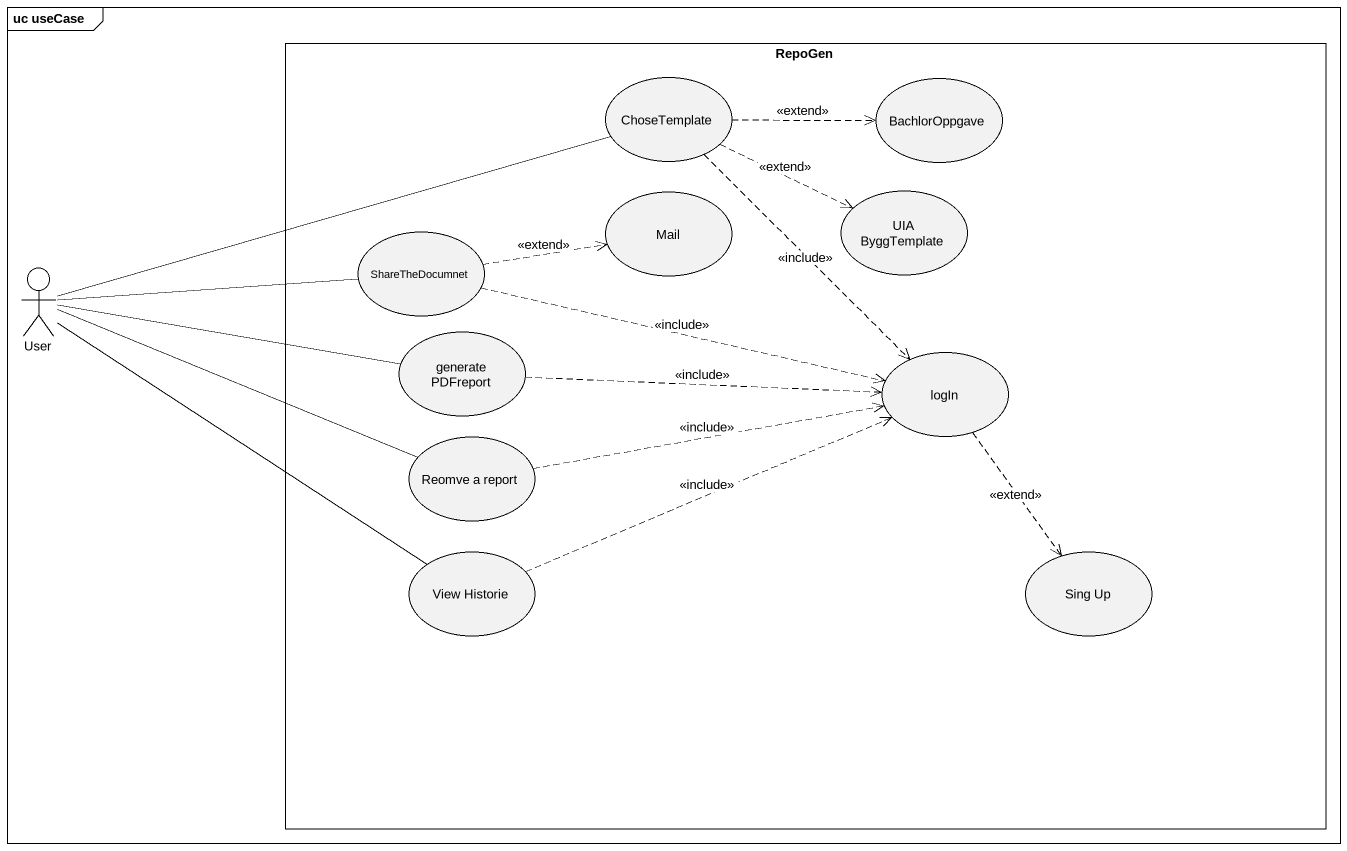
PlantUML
@startuml
mainframe uc useCase
rectangle RepoGen {
  usecase ChoseTemplate
  usecase BachlorOppgave
  usecase Mail
  usecase "UIA ByggTemplate" as UIA_ByggTemplate
  usecase ShareTheDocumnet
  usecase "generate PDFreport" as generate_PDFreport
  usecase logIn
  usecase "Reomve a report" as Reomve_a_report
  usecase "View Historie" as View_Historie
  usecase "Sing Up" as Sing_Up
}
actor User
ChoseTemplate .right.> BachlorOppgave : <<extend>>
ChoseTemplate .right.> UIA_ByggTemplate : <<extend>>
ChoseTemplate ..> logIn : <<include>>
ShareTheDocumnet .right.> Mail : <<extend>>
ShareTheDocumnet .right.> logIn : <<include>>
User -right- ChoseTemplate
User -right- ShareTheDocumnet
User -right- generate_PDFreport
User -right- Reomve_a_report
generate_PDFreport .right.> logIn : <<include>>
logIn ..> Sing_Up : <<extend>>
Reomve_a_report .right.> logIn : <<include>>
View_Historie -up- User
View_Historie .right.> logIn : <<include>>
@enduml
